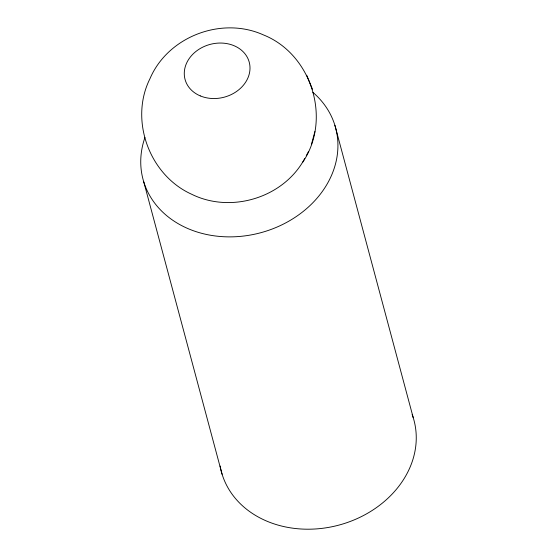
<?xml version="1.0" encoding="UTF-8"?>
<svg xmlns="http://www.w3.org/2000/svg" width="557" height="557" viewBox="0 0 557 557"><rect width="100%" height="100%" fill="white"/><g stroke="black" fill="none" stroke-linecap="round" stroke-linejoin="round"><path stroke-width="0.84" d="M302.632 162.359C332.021 119.247 311.683 54.099 263.343 34.875C221.616 16.076 167.817 36.567 149.917 78.802C129.147 120.34 149.527 175.364 191.733 194.282C231.273 213.825 283.875 197.603 304.707 158.557M311.46 144.333L314.9 131.577M306.273 155.681L308.529 151.546M306.705 75.216L309.469 81.921M309.643 82.394L312.442 89.176M334.896 125.311L413.224 417.639M143.776 181.93L222.104 474.265M412.145 414.443A99.682 81.949 -15 0 1 338.948 525.091A99.682 81.949 -15 0 1 220.112 466.021M312.902 92.365A99.682 81.949 -15 0 1 260.655 232.749A99.682 81.949 -15 0 1 144.931 137.537M200.29 95.901A33.225 27.314 -15 0 0 250.002 68.483A33.225 27.314 -15 0 0 201.133 47.999A33.225 27.314 -15 0 0 200.29 95.901"/></g></svg>
